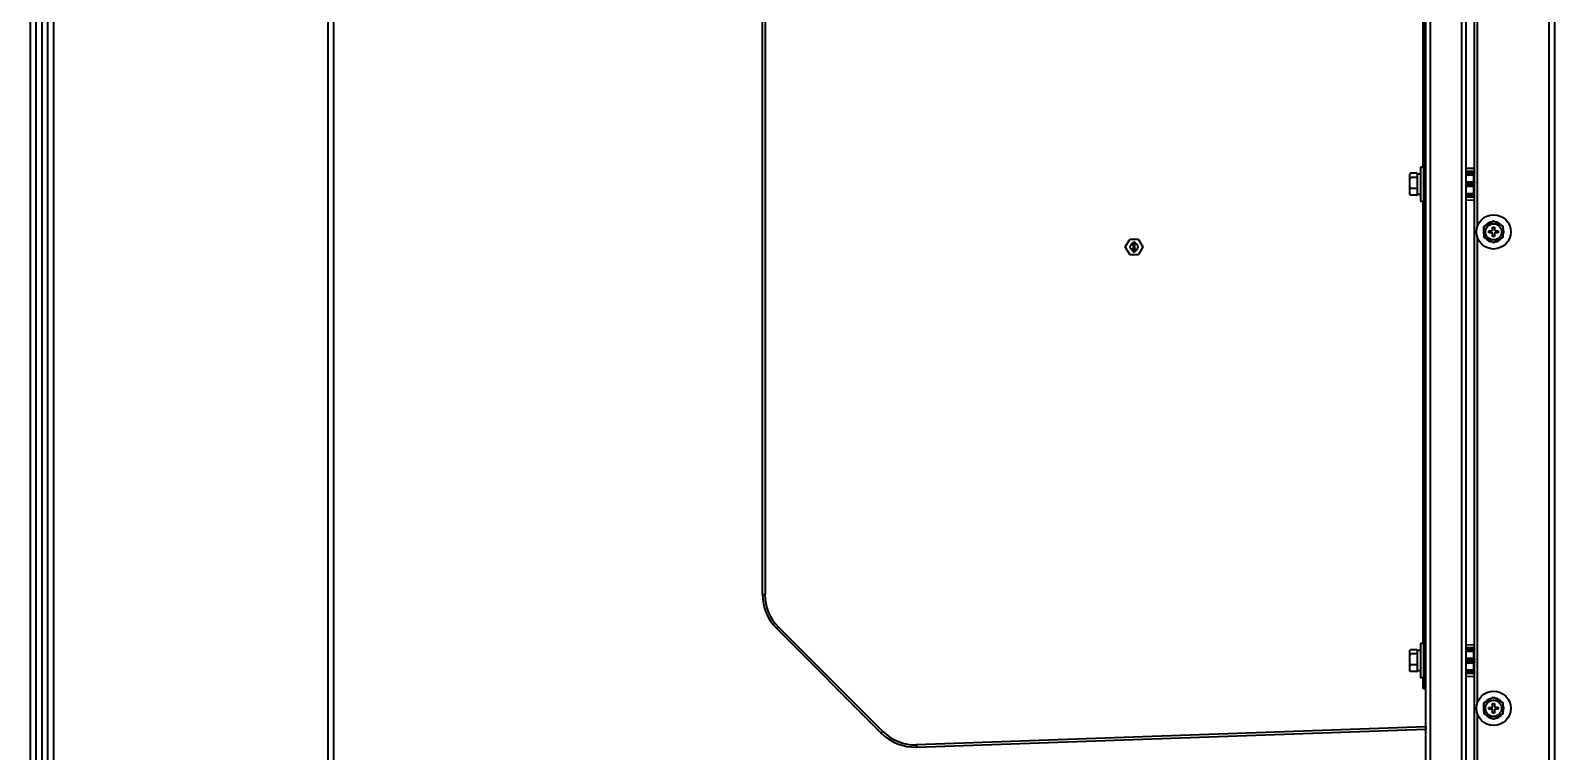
# Model space of a CAD drawing. Header units: millimetres. Extents: x 32496 to 166256, y 3504 to 23939.
# Drawn here: x 36322 to 37122, y 12098 to 12476 of the extents above; entities that cross this region are included whole.
import ezdxf

# ---------------------------------------------------------------- set-up
doc = ezdxf.new("R2010")
doc.units = ezdxf.units.MM
doc.layers.get('0').update_dxf_attribs({"lineweight": 35})

msp = doc.modelspace()

# ---------------------------------------------------------------- linework, layer by layer
at = {"color": 7, "linetype": 'Continuous'}
for p, q in [((36331.352, 13442.575), (36331.352, 10782.575)), ((36322.352, 10877.575), (36322.352, 13396.575)), ((36325.352, 10877.575), (36325.352, 13396.575)), ((37119.352, 13391.575), (37119.352, 10882.575)), ((37054.852, 12057.575), (37054.852, 12993.375)), ((37080.352, 11982.075), (37080.352, 12995.575)), ((37053.652, 12966.175), (37053.652, 12130.775)), ((37075.852, 12963.575), (37075.852, 12057.575)), ((36706.652, 12180.225), (36706.652, 12907.121)), ((36481.352, 12485.989), (36481.352, 11788.162)), ((37046.452, 12390.103), (37046.452, 12401.048)), ((37050.152, 12401.303), (37046.752, 12401.303)), ((37050.452, 12390.103), (37050.452, 12401.048)), ((37052.052, 12400.925), (37050.452, 12400.925)), ((37052.052, 12404.575), (37052.052, 12386.575)), ((37053.652, 12404.575), (37052.052, 12404.575)), ((37075.852, 12404.036), (37080.352, 12403.918)), ((37050.152, 12399.068), (37046.752, 12399.068)), ((37050.152, 12393.34), (37046.752, 12393.34)), ((37050.152, 12389.848), (37046.752, 12389.848)), ((37052.052, 12390.225), (37050.452, 12390.225)), ((37053.652, 12386.575), (37052.052, 12386.575)), ((37080.352, 12387.233), (37075.852, 12387.115)), ((37085.326, 12373.418), (37090.3, 12376.349)), ((37090.3, 12376.349), (37095.326, 12373.507)), ((37085.377, 12367.644), (37085.326, 12373.418)), ((37087.847, 12371.053), (37089.347, 12371.067)), ((37087.856, 12370.053), (37087.847, 12371.053)), ((37089.356, 12370.067), (37087.856, 12370.053)), ((37089.829, 12373.071), (37090.829, 12373.08)), ((37089.843, 12371.571), (37089.829, 12373.071)), ((37089.874, 12368.071), (37089.86, 12369.571)), ((37090.874, 12368.08), (37089.874, 12368.071)), ((37090.829, 12373.08), (37090.843, 12371.58)), ((37090.86, 12369.58), (37090.874, 12368.08)), ((37091.347, 12371.084), (37092.847, 12371.098)), ((37092.856, 12370.098), (37091.356, 12370.084)), ((37092.847, 12371.098), (37092.856, 12370.098)), ((37095.377, 12367.733), (37095.326, 12373.507)), ((36897.033, 12362.647), (36899.342, 12366.647)), ((36899.342, 12358.647), (36897.033, 12362.647)), ((36903.961, 12366.647), (36899.342, 12366.647)), ((36901.052, 12365.072), (36901.052, 12365.222)), ((36901.052, 12365.222), (36902.252, 12365.222)), ((36901.996, 12365.072), (36901.052, 12364.722)), ((36901.996, 12365.072), (36901.052, 12365.072)), ((36901.052, 12364.522), (36901.052, 12364.722)), ((36901.052, 12364.522), (36901.996, 12364.172)), ((36901.052, 12364.022), (36901.052, 12364.172)), ((36901.052, 12364.172), (36901.996, 12364.172)), ((36902.252, 12364.022), (36901.052, 12364.022)), ((36901.052, 12363.072), (36901.052, 12363.222)), ((36901.052, 12363.222), (36901.409, 12363.222)), ((36901.409, 12363.072), (36901.052, 12363.072)), ((36901.052, 12361.172), (36901.052, 12362.072)), ((36901.052, 12362.072), (36901.179, 12362.072)), ((36901.179, 12361.172), (36901.052, 12361.172)), ((36901.077, 12360.722), (36901.052, 12360.597)), ((36901.052, 12360.447), (36901.052, 12360.597)), ((36901.052, 12360.447), (36901.077, 12360.322)), ((36901.154, 12360.847), (36901.077, 12360.722)), ((36901.077, 12360.322), (36901.154, 12360.197)), ((36901.256, 12360.922), (36901.154, 12360.847)), ((36901.154, 12360.197), (36901.256, 12360.122)), ((36901.179, 12364.622), (36902.252, 12364.997)), ((36902.252, 12364.247), (36901.179, 12364.622)), ((36901.818, 12361.372), (36901.179, 12362.072)), ((36901.179, 12361.872), (36901.179, 12361.172)), ((36901.179, 12361.872), (36901.741, 12361.247)), ((36901.179, 12360.597), (36901.205, 12360.697)), ((36901.179, 12360.597), (36901.179, 12360.447)), ((36901.205, 12360.347), (36901.179, 12360.447)), ((36901.205, 12360.697), (36901.256, 12360.772)), ((36901.256, 12360.272), (36901.205, 12360.347)), ((36901.358, 12360.972), (36901.256, 12360.922)), ((36901.256, 12360.772), (36901.358, 12360.822)), ((36901.332, 12360.222), (36901.256, 12360.272)), ((36901.256, 12360.122), (36901.383, 12360.072)), ((36901.409, 12360.197), (36901.332, 12360.222)), ((36901.358, 12360.972), (36901.358, 12360.822)), ((36901.486, 12360.072), (36901.383, 12360.072)), ((36901.409, 12363.222), (36901.409, 12363.822)), ((36901.409, 12363.822), (36901.562, 12363.822)), ((36901.409, 12362.822), (36901.409, 12363.072)), ((36901.562, 12362.822), (36901.409, 12362.822)), ((36901.409, 12360.197), (36901.46, 12360.197)), ((36901.435, 12362.422), (36901.435, 12362.472)), ((36901.435, 12362.472), (36901.613, 12362.472)), ((36901.613, 12362.422), (36901.435, 12362.422)), ((36901.537, 12360.222), (36901.46, 12360.197)), ((36901.511, 12362.622), (36901.486, 12362.597)), ((36901.486, 12362.597), (36901.613, 12362.472)), ((36901.613, 12362.422), (36901.486, 12362.297)), ((36901.486, 12362.297), (36901.511, 12362.272)), ((36901.486, 12360.072), (36901.613, 12360.122)), ((36901.664, 12362.472), (36901.511, 12362.622)), ((36901.511, 12362.272), (36901.664, 12362.422)), ((36901.613, 12360.272), (36901.537, 12360.222)), ((36902.252, 12363.222), (36901.562, 12363.822)), ((36901.562, 12363.647), (36901.562, 12363.222)), ((36901.562, 12363.647), (36902.047, 12363.222)), ((36901.562, 12363.222), (36902.047, 12363.222)), ((36901.562, 12363.072), (36901.562, 12362.822)), ((36902.252, 12363.072), (36901.562, 12363.072)), ((36901.588, 12360.797), (36901.588, 12360.972)), ((36901.588, 12360.972), (36902.252, 12360.972)), ((36901.588, 12360.797), (36901.664, 12360.697)), ((36901.664, 12360.347), (36901.613, 12360.272)), ((36901.613, 12360.122), (36901.715, 12360.197)), ((36901.818, 12362.622), (36901.664, 12362.472)), ((36901.664, 12362.422), (36901.818, 12362.272)), ((36901.664, 12360.697), (36901.69, 12360.597)), ((36901.69, 12360.447), (36901.664, 12360.347)), ((36901.69, 12360.447), (36901.69, 12360.597)), ((36901.715, 12362.472), (36901.843, 12362.597)), ((36901.715, 12362.472), (36901.894, 12362.472)), ((36901.843, 12362.297), (36901.715, 12362.422)), ((36901.894, 12362.422), (36901.715, 12362.422)), ((36901.792, 12360.722), (36901.715, 12360.847)), ((36902.124, 12360.847), (36901.715, 12360.847)), ((36901.715, 12360.197), (36901.792, 12360.322)), ((36901.741, 12361.247), (36901.818, 12361.197)), ((36901.818, 12360.597), (36901.792, 12360.722)), ((36901.792, 12360.322), (36901.818, 12360.447)), ((36901.843, 12362.597), (36901.818, 12362.622)), ((36901.818, 12362.272), (36901.843, 12362.297)), ((36901.92, 12361.322), (36901.818, 12361.372)), ((36901.818, 12361.197), (36901.92, 12361.172)), ((36901.818, 12360.597), (36901.818, 12360.447)), ((36901.894, 12362.472), (36901.894, 12362.422)), ((36901.92, 12361.322), (36901.971, 12361.322)), ((36901.971, 12361.172), (36901.92, 12361.172)), ((36901.971, 12361.922), (36901.971, 12362.047)), ((36902.073, 12362.022), (36901.971, 12362.047)), ((36901.971, 12361.922), (36902.047, 12361.872)), ((36902.047, 12361.372), (36901.971, 12361.322)), ((36901.971, 12361.172), (36902.073, 12361.197)), ((36902.047, 12361.872), (36902.098, 12361.797)), ((36902.098, 12361.447), (36902.047, 12361.372)), ((36902.175, 12361.922), (36902.073, 12362.022)), ((36902.073, 12361.197), (36902.175, 12361.297)), ((36902.098, 12361.797), (36902.124, 12361.672)), ((36902.124, 12361.572), (36902.098, 12361.447)), ((36902.124, 12361.572), (36902.124, 12361.672)), ((36902.124, 12360.122), (36902.124, 12360.847)), ((36902.252, 12360.122), (36902.124, 12360.122)), ((36902.226, 12361.822), (36902.175, 12361.922)), ((36902.175, 12361.297), (36902.226, 12361.397)), ((36902.252, 12361.647), (36902.226, 12361.822)), ((36902.226, 12361.397), (36902.252, 12361.547)), ((36902.252, 12365.222), (36902.252, 12364.997)), ((36902.252, 12364.247), (36902.252, 12364.022)), ((36902.252, 12363.222), (36902.252, 12363.072)), ((36902.252, 12361.647), (36902.252, 12361.547)), ((36902.252, 12360.972), (36902.252, 12360.122)), ((36903.961, 12366.647), (36906.27, 12362.647)), ((36906.27, 12362.647), (36903.961, 12358.647)), ((37090.403, 12364.802), (37085.377, 12367.644)), ((37095.377, 12367.733), (37090.403, 12364.802)), ((36899.342, 12358.647), (36903.961, 12358.647)), ((36706.652, 12180.225), (36708.052, 12180.225)), ((36714.822, 12163.396), (36713.974, 12162.547)), ((36713.974, 12162.547), (36768.974, 12107.547)), ((36769.822, 12108.396), (36714.822, 12163.396)), ((37052.052, 12154.575), (37052.052, 12136.575)), ((37053.652, 12154.575), (37052.052, 12154.575)), ((37075.852, 12154.036), (37080.352, 12153.918)), ((37046.452, 12140.103), (37046.452, 12151.048)), ((37050.152, 12151.303), (37046.752, 12151.303)), ((37050.152, 12149.068), (37046.752, 12149.068)), ((37050.452, 12140.103), (37050.452, 12151.048)), ((37052.052, 12150.925), (37050.452, 12150.925)), ((37050.152, 12143.34), (37046.752, 12143.34)), ((37050.152, 12139.848), (37046.752, 12139.848)), ((37052.052, 12140.225), (37050.452, 12140.225)), ((37053.652, 12136.575), (37052.052, 12136.575)), ((37080.352, 12137.233), (37075.852, 12137.115)), ((37054.852, 12130.775), (37053.452, 12130.775)), ((37085.326, 12123.418), (37090.3, 12126.349)), ((37085.377, 12117.644), (37085.326, 12123.418)), ((37087.847, 12121.053), (37089.347, 12121.067)), ((37087.856, 12120.053), (37087.847, 12121.053)), ((37089.356, 12120.067), (37087.856, 12120.053)), ((37089.829, 12123.071), (37090.829, 12123.08)), ((37089.843, 12121.571), (37089.829, 12123.071)), ((37090.3, 12126.349), (37095.326, 12123.507)), ((37090.829, 12123.08), (37090.843, 12121.58)), ((37091.347, 12121.084), (37092.847, 12121.098)), ((37092.856, 12120.098), (37091.356, 12120.084)), ((37092.847, 12121.098), (37092.856, 12120.098)), ((37095.377, 12117.733), (37095.326, 12123.507)), ((37090.403, 12114.802), (37085.377, 12117.644)), ((37089.874, 12118.071), (37089.86, 12119.571)), ((37090.874, 12118.08), (37089.874, 12118.071)), ((37095.377, 12117.733), (37090.403, 12114.802)), ((37090.86, 12119.58), (37090.874, 12118.08)), ((37054.81, 12110.775), (36787.482, 12101.439)), ((36787.524, 12100.24), (37054.852, 12109.575)), ((37054.81, 12110.775), (37054.852, 12109.575)), ((37054.81, 12110.775), (37054.852, 12110.775))]:
    msp.add_line(p, q, dxfattribs=at)
at = {"color": 9, "linetype": 'Continuous'}
for p, q in [((36334.352, 13442.575), (36334.352, 10782.575)), ((36478.352, 13442.575), (36478.352, 10782.575)), ((36328.352, 13391.575), (36328.352, 10882.575)), ((37122.352, 13391.575), (37122.352, 10882.575)), ((37057.052, 12995.575), (37057.052, 12057.575)), ((37073.652, 12057.575), (37073.652, 12963.575)), ((36708.052, 12909.546), (36708.052, 12180.225)), ((37053.452, 12404.575), (37053.452, 12636.575)), ((37081.752, 12617.929), (37081.752, 12373.193)), ((37080.06, 12402.218), (37075.852, 12402.329)), ((37080.052, 12401.919), (37075.852, 12402.029)), ((37075.852, 12401.774), (37079.797, 12401.671)), ((37075.852, 12401.274), (37079.784, 12401.171)), ((37075.852, 12400.867), (37080.084, 12400.867)), ((37079.788, 12400.386), (37075.852, 12400.386)), ((37079.784, 12400.867), (37079.784, 12401.171)), ((37080.084, 12401.171), (37079.784, 12401.171)), ((37080.052, 12401.919), (37079.797, 12401.671)), ((37080.052, 12401.919), (37080.06, 12402.218)), ((37080.084, 12401.171), (37080.084, 12400.867)), ((37080.089, 12401.371), (37080.344, 12401.619)), ((37075.852, 12396.859), (37079.884, 12396.859)), ((37075.852, 12396.488), (37079.889, 12396.488)), ((37075.852, 12396.333), (37080.044, 12396.333)), ((37080.044, 12396.033), (37075.852, 12396.033)), ((37075.852, 12395.118), (37080.044, 12395.118)), ((37080.044, 12394.818), (37075.852, 12394.818)), ((37079.889, 12394.663), (37075.852, 12394.663)), ((37079.884, 12394.292), (37075.852, 12394.292)), ((37079.889, 12396.488), (37080.044, 12396.333)), ((37080.044, 12394.818), (37079.889, 12394.663)), ((37080.044, 12396.033), (37080.044, 12396.333)), ((37080.044, 12394.818), (37080.044, 12395.118)), ((37080.344, 12396.633), (37080.189, 12396.788)), ((37080.189, 12394.363), (37080.344, 12394.518)), ((37053.452, 12154.575), (37053.452, 12386.575)), ((37075.852, 12390.765), (37079.788, 12390.765)), ((37080.084, 12390.284), (37075.852, 12390.284)), ((37079.784, 12389.98), (37075.852, 12389.877)), ((37079.797, 12389.48), (37075.852, 12389.377)), ((37075.852, 12389.122), (37080.052, 12389.232)), ((37075.852, 12388.822), (37080.06, 12388.933)), ((37079.784, 12389.98), (37079.784, 12390.284)), ((37079.784, 12389.98), (37080.084, 12389.98)), ((37079.797, 12389.48), (37080.052, 12389.232)), ((37080.06, 12388.933), (37080.052, 12389.232)), ((37080.084, 12390.284), (37080.084, 12389.98)), ((37080.344, 12389.532), (37080.089, 12389.78)), ((37081.752, 12367.929), (37081.752, 12123.193)), ((37080.06, 12152.218), (37075.852, 12152.329)), ((37080.052, 12151.919), (37075.852, 12152.029)), ((37080.052, 12151.919), (37080.06, 12152.218)), ((37075.852, 12151.774), (37079.797, 12151.671)), ((37075.852, 12151.274), (37079.784, 12151.171)), ((37075.852, 12150.867), (37080.084, 12150.867)), ((37079.788, 12150.386), (37075.852, 12150.386)), ((37075.852, 12146.859), (37079.884, 12146.859)), ((37075.852, 12146.488), (37079.889, 12146.488)), ((37075.852, 12146.333), (37080.044, 12146.333)), ((37080.044, 12146.033), (37075.852, 12146.033)), ((37075.852, 12145.118), (37080.044, 12145.118)), ((37080.044, 12144.818), (37075.852, 12144.818)), ((37079.889, 12144.663), (37075.852, 12144.663)), ((37079.884, 12144.292), (37075.852, 12144.292)), ((37079.784, 12150.867), (37079.784, 12151.171)), ((37080.084, 12151.171), (37079.784, 12151.171)), ((37080.052, 12151.919), (37079.797, 12151.671)), ((37079.889, 12146.488), (37080.044, 12146.333)), ((37080.044, 12144.818), (37079.889, 12144.663)), ((37080.044, 12146.033), (37080.044, 12146.333)), ((37080.044, 12144.818), (37080.044, 12145.118)), ((37080.084, 12151.171), (37080.084, 12150.867)), ((37080.089, 12151.371), (37080.344, 12151.619)), ((37080.344, 12146.633), (37080.189, 12146.788)), ((37080.189, 12144.363), (37080.344, 12144.518)), ((37053.452, 12130.775), (37053.452, 12136.575)), ((37075.852, 12140.765), (37079.788, 12140.765)), ((37080.084, 12140.284), (37075.852, 12140.284)), ((37079.784, 12139.98), (37075.852, 12139.877)), ((37079.797, 12139.48), (37075.852, 12139.377)), ((37075.852, 12139.122), (37080.052, 12139.232)), ((37075.852, 12138.822), (37080.06, 12138.933)), ((37079.784, 12139.98), (37079.784, 12140.284)), ((37079.784, 12139.98), (37080.084, 12139.98)), ((37079.797, 12139.48), (37080.052, 12139.232)), ((37080.06, 12138.933), (37080.052, 12139.232)), ((37080.084, 12140.284), (37080.084, 12139.98)), ((37080.344, 12139.532), (37080.089, 12139.78)), ((37053.652, 12133.775), (37054.852, 12133.775)), ((37081.752, 12117.929), (37081.752, 11982.075)), ((36768.974, 12107.547), (36769.822, 12108.396)), ((36787.482, 12101.439), (36787.524, 12100.24))]:
    msp.add_line(p, q, dxfattribs=at)
at = {"color": 7, "linetype": 'Continuous'}
for centre, radius in [((37090.352, 12370.575), 9), ((37090.352, 12370.575), 4.25), ((36901.652, 12362.647), 2), ((37090.352, 12120.575), 9), ((37090.352, 12120.575), 4.25)]:
    msp.add_circle(centre, radius, dxfattribs=at)
at = {"color": 9, "linetype": 'Continuous'}
for centre, start, end in [((37079.789, 12401.371), 0.045592, 88.454408), ((37079.889, 12396.788), 270.047137, 359.952863), ((37079.889, 12394.363), 0.047137, 89.952863), ((37079.789, 12389.78), 271.545592, 359.954408), ((37079.789, 12151.371), 0.045592, 88.454408), ((37079.889, 12146.788), 270.047137, 359.952863), ((37079.889, 12144.363), 0.047137, 89.952863), ((37079.789, 12139.78), 271.545592, 359.954408)]:
    msp.add_arc(centre, 0.3, start, end, dxfattribs=at)
at = {"color": 7, "linetype": 'Continuous'}
for centre, radius, start, end in [((37090.352, 12370.575), 5.474, 84.516391, 96.501285), ((37090.352, 12370.575), 5.35, 159.669145, 201.348532), ((37090.352, 12370.575), 5.474, 144.516391, 156.501285), ((37090.352, 12370.575), 5.474, 204.516391, 216.501285), ((37090.352, 12370.575), 5.35, 99.669145, 141.348532), ((37089.343, 12371.567), 0.5, 270.508838, 0.508838), ((37089.36, 12369.567), 0.5, 0.508838, 90.508838), ((37091.343, 12371.584), 0.5, 180.508838, 270.508838), ((37091.36, 12369.584), 0.5, 90.508838, 180.508838), ((37090.352, 12370.575), 5.35, 39.669145, 81.348532), ((37090.352, 12370.575), 5.474, 24.516391, 36.501285), ((37090.352, 12370.575), 5.474, 324.516391, 336.501285), ((37090.352, 12370.575), 5.35, 339.669145, 21.348532), ((37090.352, 12370.575), 5.35, 219.669145, 261.348532), ((37090.352, 12370.575), 5.474, 264.516391, 276.501285), ((37090.352, 12370.575), 5.35, 279.669145, 321.348532), ((36731.652, 12180.225), 25, 180, 225), ((36731.652, 12180.225), 23.8, 180, 225), ((37090.352, 12120.575), 5.35, 159.669145, 201.348532), ((37090.352, 12120.575), 5.474, 144.516391, 156.501285), ((37090.352, 12120.575), 5.35, 99.669145, 141.348532), ((37089.343, 12121.567), 0.5, 270.508838, 0.508838), ((37089.36, 12119.567), 0.5, 0.508838, 90.508838), ((37090.352, 12120.575), 5.474, 84.516391, 96.501285), ((37091.343, 12121.584), 0.5, 180.508838, 270.508838), ((37091.36, 12119.584), 0.5, 90.508838, 180.508838), ((37090.352, 12120.575), 5.35, 39.669145, 81.348532), ((37090.352, 12120.575), 5.474, 24.516391, 36.501285), ((37090.352, 12120.575), 5.35, 339.669145, 21.348532), ((37090.352, 12120.575), 5.474, 204.516391, 216.501285), ((37090.352, 12120.575), 5.35, 219.669145, 261.348532), ((37090.352, 12120.575), 5.474, 264.516391, 276.501285), ((37090.352, 12120.575), 5.35, 279.669145, 321.348532), ((37090.352, 12120.575), 5.474, 324.516391, 336.501285), ((36786.652, 12125.225), 25, 225, 272), ((36786.652, 12125.225), 23.8, 225, 272)]:
    msp.add_arc(centre, radius, start, end, dxfattribs=at)
for points, knots in [([(37046.752, 12401.303), (37046.725, 12401.282), (37046.622, 12401.201), (37046.522, 12401.115), (37046.452, 12401.048)], [0, 0, 0, 0, 0.2577345, 1, 1, 1, 1]), ([(37050.152, 12401.303), (37050.178, 12401.282), (37050.281, 12401.201), (37050.381, 12401.115), (37050.452, 12401.048)], [0, 0, 0, 0, 0.2577335, 1, 1, 1, 1]), ([(37046.452, 12399.323), (37046.475, 12399.301), (37046.571, 12399.212), (37046.673, 12399.129), (37046.752, 12399.068)], [0, 0, 0, 0, 0.242066, 1, 1, 1, 1]), ([(37046.752, 12393.34), (37046.725, 12393.307), (37046.62, 12393.178), (37046.521, 12393.044), (37046.452, 12392.941)], [0, 0, 0, 0, 0.2536267, 1, 1, 1, 1]), ([(37050.452, 12399.323), (37050.429, 12399.301), (37050.332, 12399.212), (37050.23, 12399.129), (37050.152, 12399.068)], [0, 0, 0, 0, 0.2420659, 1, 1, 1, 1]), ([(37050.152, 12393.34), (37050.178, 12393.307), (37050.283, 12393.178), (37050.382, 12393.044), (37050.452, 12392.941)], [0, 0, 0, 0, 0.253626, 1, 1, 1, 1]), ([(37046.452, 12390.247), (37046.474, 12390.213), (37046.569, 12390.076), (37046.672, 12389.944), (37046.752, 12389.848)], [0, 0, 0, 0, 0.2463454, 1, 1, 1, 1]), ([(37046.752, 12389.848), (37046.725, 12389.868), (37046.622, 12389.95), (37046.522, 12390.036), (37046.452, 12390.103)], [0, 0, 0, 0, 0.2577345, 1, 1, 1, 1]), ([(37050.452, 12390.247), (37050.429, 12390.213), (37050.334, 12390.076), (37050.232, 12389.944), (37050.152, 12389.848)], [0, 0, 0, 0, 0.2463456, 1, 1, 1, 1]), ([(37050.152, 12389.848), (37050.178, 12389.868), (37050.281, 12389.95), (37050.381, 12390.036), (37050.452, 12390.103)], [0, 0, 0, 0, 0.2577335, 1, 1, 1, 1]), ([(37046.752, 12151.303), (37046.725, 12151.282), (37046.622, 12151.201), (37046.522, 12151.115), (37046.452, 12151.048)], [0, 0, 0, 0, 0.2577345, 1, 1, 1, 1]), ([(37046.452, 12149.323), (37046.475, 12149.301), (37046.571, 12149.212), (37046.673, 12149.129), (37046.752, 12149.068)], [0, 0, 0, 0, 0.242066, 1, 1, 1, 1]), ([(37050.152, 12151.303), (37050.178, 12151.282), (37050.281, 12151.201), (37050.381, 12151.115), (37050.452, 12151.048)], [0, 0, 0, 0, 0.2577335, 1, 1, 1, 1]), ([(37050.452, 12149.323), (37050.429, 12149.301), (37050.332, 12149.212), (37050.23, 12149.129), (37050.152, 12149.068)], [0, 0, 0, 0, 0.2420659, 1, 1, 1, 1]), ([(37046.752, 12143.34), (37046.725, 12143.307), (37046.62, 12143.178), (37046.521, 12143.044), (37046.452, 12142.941)], [0, 0, 0, 0, 0.2536267, 1, 1, 1, 1]), ([(37046.452, 12140.247), (37046.474, 12140.213), (37046.569, 12140.076), (37046.672, 12139.944), (37046.752, 12139.848)], [0, 0, 0, 0, 0.2463454, 1, 1, 1, 1]), ([(37046.752, 12139.848), (37046.725, 12139.868), (37046.622, 12139.95), (37046.522, 12140.036), (37046.452, 12140.103)], [0, 0, 0, 0, 0.2577345, 1, 1, 1, 1]), ([(37050.152, 12143.34), (37050.178, 12143.307), (37050.283, 12143.178), (37050.382, 12143.044), (37050.452, 12142.941)], [0, 0, 0, 0, 0.253626, 1, 1, 1, 1]), ([(37050.452, 12140.247), (37050.429, 12140.213), (37050.334, 12140.076), (37050.232, 12139.944), (37050.152, 12139.848)], [0, 0, 0, 0, 0.2463456, 1, 1, 1, 1]), ([(37050.152, 12139.848), (37050.178, 12139.868), (37050.281, 12139.95), (37050.381, 12140.036), (37050.452, 12140.103)], [0, 0, 0, 0, 0.2577335, 1, 1, 1, 1])]:
    msp.add_open_spline(points, degree=3, knots=knots, dxfattribs=at)
at = {"color": 9, "linetype": 'Continuous'}
for points, knots in [([(37079.784, 12401.171), (37079.785, 12401.203), (37079.786, 12401.266), (37079.788, 12401.357), (37079.789, 12401.441), (37079.791, 12401.515), (37079.793, 12401.57), (37079.794, 12401.606), (37079.795, 12401.627), (37079.795, 12401.645), (37079.796, 12401.657), (37079.797, 12401.665), (37079.797, 12401.669), (37079.797, 12401.671)], [0, 0, 0, 0, 0.1918654, 0.3767444, 0.5475035, 0.6979649, 0.8224709, 0.8735112, 0.9164076, 0.9507908, 0.9763129, 0.9927545, 1, 1, 1, 1]), ([(37079.784, 12400.867), (37079.784, 12400.766), (37079.785, 12400.629), (37079.786, 12400.469), (37079.787, 12400.409), (37079.788, 12400.386)], [0, 0, 0, 0, 0.626748, 0.8578967, 1, 1, 1, 1]), ([(37079.788, 12400.386), (37079.825, 12400.386), (37079.903, 12400.401), (37080.005, 12400.465), (37080.072, 12400.562), (37080.088, 12400.639), (37080.088, 12400.675)], [0, 0, 0, 0, 0.2441897, 0.5061986, 0.7643014, 1, 1, 1, 1]), ([(37079.788, 12400.386), (37079.795, 12400.314), (37079.808, 12400.144), (37079.83, 12399.71), (37079.853, 12399.004), (37079.873, 12397.998), (37079.882, 12397.257), (37079.884, 12396.859)], [0, 0, 0, 0, 0.061441, 0.1445529, 0.3700691, 0.6616714, 1, 1, 1, 1]), ([(37080.052, 12401.919), (37080.127, 12401.917), (37080.282, 12401.851), (37080.344, 12401.694), (37080.344, 12401.619)], [0, 0, 0, 0, 0.5000554, 1, 1, 1, 1]), ([(37080.06, 12402.218), (37080.111, 12402.217), (37080.213, 12402.201), (37080.308, 12402.16), (37080.352, 12402.134)], [0, 0, 0, 0, 0.4999954, 1, 1, 1, 1]), ([(37080.084, 12401.171), (37080.084, 12401.196), (37080.084, 12401.233), (37080.085, 12401.279), (37080.086, 12401.309), (37080.086, 12401.333), (37080.087, 12401.35), (37080.088, 12401.36), (37080.088, 12401.365), (37080.089, 12401.369), (37080.089, 12401.37), (37080.089, 12401.371)], [0, 0, 0, 0, 0.3762555, 0.5472839, 0.6977823, 0.8215628, 0.9150643, 0.9495594, 0.9754116, 0.9922908, 1, 1, 1, 1]), ([(37080.088, 12400.674), (37080.087, 12400.684), (37080.086, 12400.707), (37080.085, 12400.772), (37080.084, 12400.827), (37080.084, 12400.867)], [0, 0, 0, 0, 0.1420843, 0.3726801, 1, 1, 1, 1]), ([(37080.088, 12400.674), (37080.095, 12400.598), (37080.107, 12400.418), (37080.13, 12399.958), (37080.153, 12399.209), (37080.173, 12398.143), (37080.181, 12397.358), (37080.184, 12396.936)], [0, 0, 0, 0, 0.0613952, 0.1445087, 0.3700397, 0.6616598, 1, 1, 1, 1]), ([(37079.884, 12394.292), (37079.882, 12393.894), (37079.873, 12393.153), (37079.853, 12392.147), (37079.83, 12391.441), (37079.808, 12391.007), (37079.795, 12390.837), (37079.788, 12390.765)], [0, 0, 0, 0, 0.3383546, 0.6299536, 0.8554638, 0.9385658, 1, 1, 1, 1]), ([(37079.884, 12396.859), (37079.921, 12396.859), (37079.975, 12396.862), (37080.045, 12396.872), (37080.092, 12396.881), (37080.131, 12396.893), (37080.163, 12396.907), (37080.183, 12396.924), (37080.184, 12396.936)], [0, 0, 0, 0, 0.3423412, 0.5099107, 0.6617813, 0.788869, 0.8869402, 1, 1, 1, 1]), ([(37079.884, 12396.859), (37079.885, 12396.811), (37079.885, 12396.741), (37079.886, 12396.653), (37079.886, 12396.599), (37079.887, 12396.555), (37079.887, 12396.525), (37079.888, 12396.506), (37079.888, 12396.497), (37079.889, 12396.492), (37079.889, 12396.489), (37079.889, 12396.488)], [0, 0, 0, 0, 0.3930378, 0.5634384, 0.7104345, 0.8303024, 0.9198837, 0.9525864, 0.9769121, 0.9927427, 1, 1, 1, 1]), ([(37079.889, 12394.663), (37079.889, 12394.662), (37079.889, 12394.659), (37079.888, 12394.654), (37079.888, 12394.645), (37079.887, 12394.626), (37079.887, 12394.596), (37079.886, 12394.552), (37079.886, 12394.498), (37079.885, 12394.41), (37079.885, 12394.34), (37079.884, 12394.292)], [0, 0, 0, 0, 0.0072568, 0.0230875, 0.0474133, 0.0801161, 0.1696974, 0.2895653, 0.4365615, 0.6069621, 1, 1, 1, 1]), ([(37079.884, 12394.292), (37079.921, 12394.292), (37079.975, 12394.289), (37080.045, 12394.279), (37080.091, 12394.27), (37080.13, 12394.258), (37080.162, 12394.244), (37080.183, 12394.227), (37080.184, 12394.215)], [0, 0, 0, 0, 0.3401422, 0.5073524, 0.6593994, 0.7870951, 0.8859261, 1, 1, 1, 1]), ([(37080.344, 12396.633), (37080.344, 12396.556), (37080.28, 12396.397), (37080.121, 12396.333), (37080.044, 12396.333)], [0, 0, 0, 0, 0.5000412, 1, 1, 1, 1]), ([(37080.352, 12396.118), (37080.306, 12396.091), (37080.206, 12396.048), (37080.098, 12396.033), (37080.044, 12396.033)], [0, 0, 0, 0, 0.4999902, 1, 1, 1, 1]), ([(37080.044, 12395.118), (37080.098, 12395.118), (37080.206, 12395.103), (37080.306, 12395.06), (37080.352, 12395.033)], [0, 0, 0, 0, 0.5000097, 1, 1, 1, 1]), ([(37080.044, 12394.818), (37080.121, 12394.818), (37080.28, 12394.754), (37080.344, 12394.594), (37080.344, 12394.518)], [0, 0, 0, 0, 0.500043, 1, 1, 1, 1]), ([(37080.184, 12394.215), (37080.181, 12393.793), (37080.173, 12393.008), (37080.153, 12391.941), (37080.13, 12391.193), (37080.107, 12390.733), (37080.095, 12390.553), (37080.088, 12390.477)], [0, 0, 0, 0, 0.3383402, 0.6299606, 0.8554913, 0.9386047, 1, 1, 1, 1]), ([(37080.189, 12396.788), (37080.188, 12396.789), (37080.189, 12396.793), (37080.187, 12396.801), (37080.187, 12396.814), (37080.186, 12396.832), (37080.186, 12396.854), (37080.185, 12396.889), (37080.185, 12396.916), (37080.184, 12396.936)], [0, 0, 0, 0, 0.023941, 0.0814195, 0.1708011, 0.2902086, 0.4372727, 0.6077458, 1, 1, 1, 1]), ([(37080.184, 12394.215), (37080.185, 12394.235), (37080.185, 12394.262), (37080.186, 12394.297), (37080.186, 12394.319), (37080.187, 12394.337), (37080.187, 12394.35), (37080.189, 12394.358), (37080.188, 12394.362), (37080.189, 12394.363)], [0, 0, 0, 0, 0.3921629, 0.5626577, 0.7097525, 0.8291796, 0.9185707, 0.9760539, 1, 1, 1, 1]), ([(37079.788, 12390.765), (37079.787, 12390.742), (37079.786, 12390.682), (37079.785, 12390.522), (37079.784, 12390.384), (37079.784, 12390.284)], [0, 0, 0, 0, 0.1421033, 0.373252, 1, 1, 1, 1]), ([(37079.797, 12389.48), (37079.797, 12389.481), (37079.797, 12389.486), (37079.796, 12389.494), (37079.795, 12389.506), (37079.795, 12389.523), (37079.794, 12389.545), (37079.793, 12389.581), (37079.791, 12389.636), (37079.789, 12389.71), (37079.788, 12389.794), (37079.786, 12389.885), (37079.785, 12389.948), (37079.784, 12389.98)], [0, 0, 0, 0, 0.0072459, 0.023687, 0.0492085, 0.0835914, 0.1264877, 0.1775281, 0.3020342, 0.452496, 0.6232557, 0.8081347, 1, 1, 1, 1]), ([(37079.788, 12390.765), (37079.825, 12390.765), (37079.903, 12390.75), (37080.005, 12390.686), (37080.072, 12390.588), (37080.088, 12390.512), (37080.088, 12390.476)], [0, 0, 0, 0, 0.2441938, 0.5062065, 0.7643086, 1, 1, 1, 1]), ([(37080.344, 12389.532), (37080.344, 12389.457), (37080.282, 12389.3), (37080.127, 12389.234), (37080.052, 12389.232)], [0, 0, 0, 0, 0.5000528, 1, 1, 1, 1]), ([(37080.352, 12389.017), (37080.308, 12388.991), (37080.213, 12388.95), (37080.111, 12388.934), (37080.06, 12388.933)], [0, 0, 0, 0, 0.5000045, 1, 1, 1, 1]), ([(37080.084, 12390.284), (37080.084, 12390.324), (37080.085, 12390.379), (37080.086, 12390.444), (37080.087, 12390.467), (37080.088, 12390.477)], [0, 0, 0, 0, 0.6272413, 0.8578276, 1, 1, 1, 1]), ([(37080.089, 12389.78), (37080.089, 12389.781), (37080.089, 12389.782), (37080.088, 12389.786), (37080.088, 12389.791), (37080.087, 12389.801), (37080.086, 12389.818), (37080.086, 12389.842), (37080.085, 12389.872), (37080.084, 12389.918), (37080.084, 12389.955), (37080.084, 12389.98)], [0, 0, 0, 0, 0.0077315, 0.0246585, 0.0505752, 0.0851428, 0.1787803, 0.3026283, 0.4530798, 0.6239847, 1, 1, 1, 1]), ([(37080.06, 12152.218), (37080.111, 12152.217), (37080.213, 12152.201), (37080.308, 12152.16), (37080.352, 12152.134)], [0, 0, 0, 0, 0.4999954, 1, 1, 1, 1]), ([(37079.784, 12151.171), (37079.785, 12151.203), (37079.786, 12151.266), (37079.788, 12151.357), (37079.789, 12151.441), (37079.791, 12151.515), (37079.793, 12151.57), (37079.794, 12151.606), (37079.795, 12151.627), (37079.795, 12151.645), (37079.796, 12151.657), (37079.797, 12151.665), (37079.797, 12151.669), (37079.797, 12151.671)], [0, 0, 0, 0, 0.1918654, 0.3767444, 0.5475035, 0.6979649, 0.8224709, 0.8735112, 0.9164076, 0.9507908, 0.9763129, 0.9927545, 1, 1, 1, 1]), ([(37079.784, 12150.867), (37079.784, 12150.766), (37079.785, 12150.629), (37079.786, 12150.469), (37079.787, 12150.409), (37079.788, 12150.386)], [0, 0, 0, 0, 0.626748, 0.8578967, 1, 1, 1, 1]), ([(37079.788, 12150.386), (37079.825, 12150.386), (37079.903, 12150.401), (37080.005, 12150.465), (37080.072, 12150.562), (37080.088, 12150.639), (37080.088, 12150.675)], [0, 0, 0, 0, 0.2441897, 0.5061986, 0.7643014, 1, 1, 1, 1]), ([(37079.788, 12150.386), (37079.795, 12150.314), (37079.808, 12150.144), (37079.83, 12149.71), (37079.853, 12149.004), (37079.873, 12147.998), (37079.882, 12147.257), (37079.884, 12146.859)], [0, 0, 0, 0, 0.061441, 0.1445529, 0.3700691, 0.6616714, 1, 1, 1, 1]), ([(37079.884, 12144.292), (37079.882, 12143.894), (37079.873, 12143.153), (37079.853, 12142.147), (37079.83, 12141.441), (37079.808, 12141.007), (37079.795, 12140.837), (37079.788, 12140.765)], [0, 0, 0, 0, 0.3383546, 0.6299536, 0.8554638, 0.9385658, 1, 1, 1, 1]), ([(37079.884, 12146.859), (37079.921, 12146.859), (37079.975, 12146.862), (37080.045, 12146.872), (37080.092, 12146.881), (37080.131, 12146.893), (37080.163, 12146.907), (37080.183, 12146.924), (37080.184, 12146.936)], [0, 0, 0, 0, 0.3423412, 0.5099107, 0.6617813, 0.788869, 0.8869402, 1, 1, 1, 1]), ([(37079.884, 12146.859), (37079.885, 12146.811), (37079.885, 12146.741), (37079.886, 12146.653), (37079.886, 12146.599), (37079.887, 12146.555), (37079.887, 12146.525), (37079.888, 12146.506), (37079.888, 12146.497), (37079.889, 12146.492), (37079.889, 12146.489), (37079.889, 12146.488)], [0, 0, 0, 0, 0.3930378, 0.5634384, 0.7104345, 0.8303024, 0.9198837, 0.9525864, 0.9769121, 0.9927427, 1, 1, 1, 1]), ([(37079.889, 12144.663), (37079.889, 12144.662), (37079.889, 12144.659), (37079.888, 12144.654), (37079.888, 12144.645), (37079.887, 12144.626), (37079.887, 12144.596), (37079.886, 12144.552), (37079.886, 12144.498), (37079.885, 12144.41), (37079.885, 12144.34), (37079.884, 12144.292)], [0, 0, 0, 0, 0.0072568, 0.0230875, 0.0474133, 0.0801161, 0.1696974, 0.2895653, 0.4365615, 0.6069621, 1, 1, 1, 1]), ([(37079.884, 12144.292), (37079.921, 12144.292), (37079.975, 12144.289), (37080.045, 12144.279), (37080.091, 12144.27), (37080.13, 12144.258), (37080.162, 12144.244), (37080.183, 12144.227), (37080.184, 12144.215)], [0, 0, 0, 0, 0.3401422, 0.5073524, 0.6593994, 0.7870951, 0.8859261, 1, 1, 1, 1]), ([(37080.344, 12146.633), (37080.344, 12146.556), (37080.28, 12146.397), (37080.121, 12146.333), (37080.044, 12146.333)], [0, 0, 0, 0, 0.5000412, 1, 1, 1, 1]), ([(37080.352, 12146.118), (37080.306, 12146.091), (37080.206, 12146.048), (37080.098, 12146.033), (37080.044, 12146.033)], [0, 0, 0, 0, 0.4999902, 1, 1, 1, 1]), ([(37080.044, 12145.118), (37080.098, 12145.118), (37080.206, 12145.103), (37080.306, 12145.06), (37080.352, 12145.033)], [0, 0, 0, 0, 0.5000097, 1, 1, 1, 1]), ([(37080.044, 12144.818), (37080.121, 12144.818), (37080.28, 12144.754), (37080.344, 12144.594), (37080.344, 12144.518)], [0, 0, 0, 0, 0.500043, 1, 1, 1, 1]), ([(37080.052, 12151.919), (37080.127, 12151.917), (37080.282, 12151.851), (37080.344, 12151.694), (37080.344, 12151.619)], [0, 0, 0, 0, 0.5000554, 1, 1, 1, 1]), ([(37080.084, 12151.171), (37080.084, 12151.196), (37080.084, 12151.233), (37080.085, 12151.279), (37080.086, 12151.309), (37080.086, 12151.333), (37080.087, 12151.35), (37080.088, 12151.36), (37080.088, 12151.365), (37080.089, 12151.369), (37080.089, 12151.37), (37080.089, 12151.371)], [0, 0, 0, 0, 0.3762555, 0.5472839, 0.6977823, 0.8215628, 0.9150643, 0.9495594, 0.9754116, 0.9922908, 1, 1, 1, 1]), ([(37080.088, 12150.674), (37080.087, 12150.684), (37080.086, 12150.707), (37080.085, 12150.772), (37080.084, 12150.827), (37080.084, 12150.867)], [0, 0, 0, 0, 0.1420843, 0.3726801, 1, 1, 1, 1]), ([(37080.088, 12150.674), (37080.095, 12150.598), (37080.107, 12150.418), (37080.13, 12149.958), (37080.153, 12149.209), (37080.173, 12148.143), (37080.181, 12147.358), (37080.184, 12146.936)], [0, 0, 0, 0, 0.0613952, 0.1445087, 0.3700397, 0.6616598, 1, 1, 1, 1]), ([(37080.184, 12144.215), (37080.181, 12143.793), (37080.173, 12143.008), (37080.153, 12141.941), (37080.13, 12141.193), (37080.107, 12140.733), (37080.095, 12140.553), (37080.088, 12140.477)], [0, 0, 0, 0, 0.3383402, 0.6299606, 0.8554913, 0.9386047, 1, 1, 1, 1]), ([(37080.189, 12146.788), (37080.188, 12146.789), (37080.189, 12146.793), (37080.187, 12146.801), (37080.187, 12146.814), (37080.186, 12146.832), (37080.186, 12146.854), (37080.185, 12146.889), (37080.185, 12146.916), (37080.184, 12146.936)], [0, 0, 0, 0, 0.023941, 0.0814195, 0.1708011, 0.2902086, 0.4372727, 0.6077458, 1, 1, 1, 1]), ([(37080.184, 12144.215), (37080.185, 12144.235), (37080.185, 12144.262), (37080.186, 12144.297), (37080.186, 12144.319), (37080.187, 12144.337), (37080.187, 12144.35), (37080.189, 12144.358), (37080.188, 12144.362), (37080.189, 12144.363)], [0, 0, 0, 0, 0.3921629, 0.5626577, 0.7097525, 0.8291796, 0.9185707, 0.9760539, 1, 1, 1, 1]), ([(37079.788, 12140.765), (37079.787, 12140.742), (37079.786, 12140.682), (37079.785, 12140.522), (37079.784, 12140.384), (37079.784, 12140.284)], [0, 0, 0, 0, 0.1421033, 0.373252, 1, 1, 1, 1]), ([(37079.797, 12139.48), (37079.797, 12139.481), (37079.797, 12139.486), (37079.796, 12139.494), (37079.795, 12139.506), (37079.795, 12139.523), (37079.794, 12139.545), (37079.793, 12139.581), (37079.791, 12139.636), (37079.789, 12139.71), (37079.788, 12139.794), (37079.786, 12139.885), (37079.785, 12139.948), (37079.784, 12139.98)], [0, 0, 0, 0, 0.0072459, 0.023687, 0.0492085, 0.0835914, 0.1264877, 0.1775281, 0.3020342, 0.452496, 0.6232557, 0.8081347, 1, 1, 1, 1]), ([(37079.788, 12140.765), (37079.825, 12140.765), (37079.903, 12140.75), (37080.005, 12140.686), (37080.072, 12140.588), (37080.088, 12140.512), (37080.088, 12140.476)], [0, 0, 0, 0, 0.2441938, 0.5062065, 0.7643086, 1, 1, 1, 1]), ([(37080.344, 12139.532), (37080.344, 12139.457), (37080.282, 12139.3), (37080.127, 12139.234), (37080.052, 12139.232)], [0, 0, 0, 0, 0.5000528, 1, 1, 1, 1]), ([(37080.352, 12139.017), (37080.308, 12138.991), (37080.213, 12138.95), (37080.111, 12138.934), (37080.06, 12138.933)], [0, 0, 0, 0, 0.5000045, 1, 1, 1, 1]), ([(37080.084, 12140.284), (37080.084, 12140.324), (37080.085, 12140.379), (37080.086, 12140.444), (37080.087, 12140.467), (37080.088, 12140.477)], [0, 0, 0, 0, 0.6272413, 0.8578276, 1, 1, 1, 1]), ([(37080.089, 12139.78), (37080.089, 12139.781), (37080.089, 12139.782), (37080.088, 12139.786), (37080.088, 12139.791), (37080.087, 12139.801), (37080.086, 12139.818), (37080.086, 12139.842), (37080.085, 12139.872), (37080.084, 12139.918), (37080.084, 12139.955), (37080.084, 12139.98)], [0, 0, 0, 0, 0.0077315, 0.0246585, 0.0505752, 0.0851428, 0.1787803, 0.3026283, 0.4530798, 0.6239847, 1, 1, 1, 1])]:
    msp.add_open_spline(points, degree=3, knots=knots, dxfattribs=at)
at = {"color": 7, "linetype": 'Continuous'}
for points in [[(37046.752, 12399.068), (37046.644, 12398.853), (37046.543, 12398.635), (37046.452, 12398.413)], [(37046.452, 12393.994), (37046.543, 12393.772), (37046.644, 12393.554), (37046.752, 12393.34)], [(37050.152, 12399.068), (37050.26, 12398.853), (37050.361, 12398.635), (37050.452, 12398.413)], [(37050.452, 12393.994), (37050.361, 12393.772), (37050.26, 12393.554), (37050.152, 12393.34)], [(37046.752, 12149.068), (37046.644, 12148.853), (37046.543, 12148.635), (37046.452, 12148.413)], [(37050.152, 12149.068), (37050.26, 12148.853), (37050.361, 12148.635), (37050.452, 12148.413)], [(37046.452, 12143.994), (37046.543, 12143.772), (37046.644, 12143.554), (37046.752, 12143.34)], [(37050.452, 12143.994), (37050.361, 12143.772), (37050.26, 12143.554), (37050.152, 12143.34)]]:
    msp.add_open_spline(points, degree=3, dxfattribs=at)

doc.saveas('drawing.dxf')
